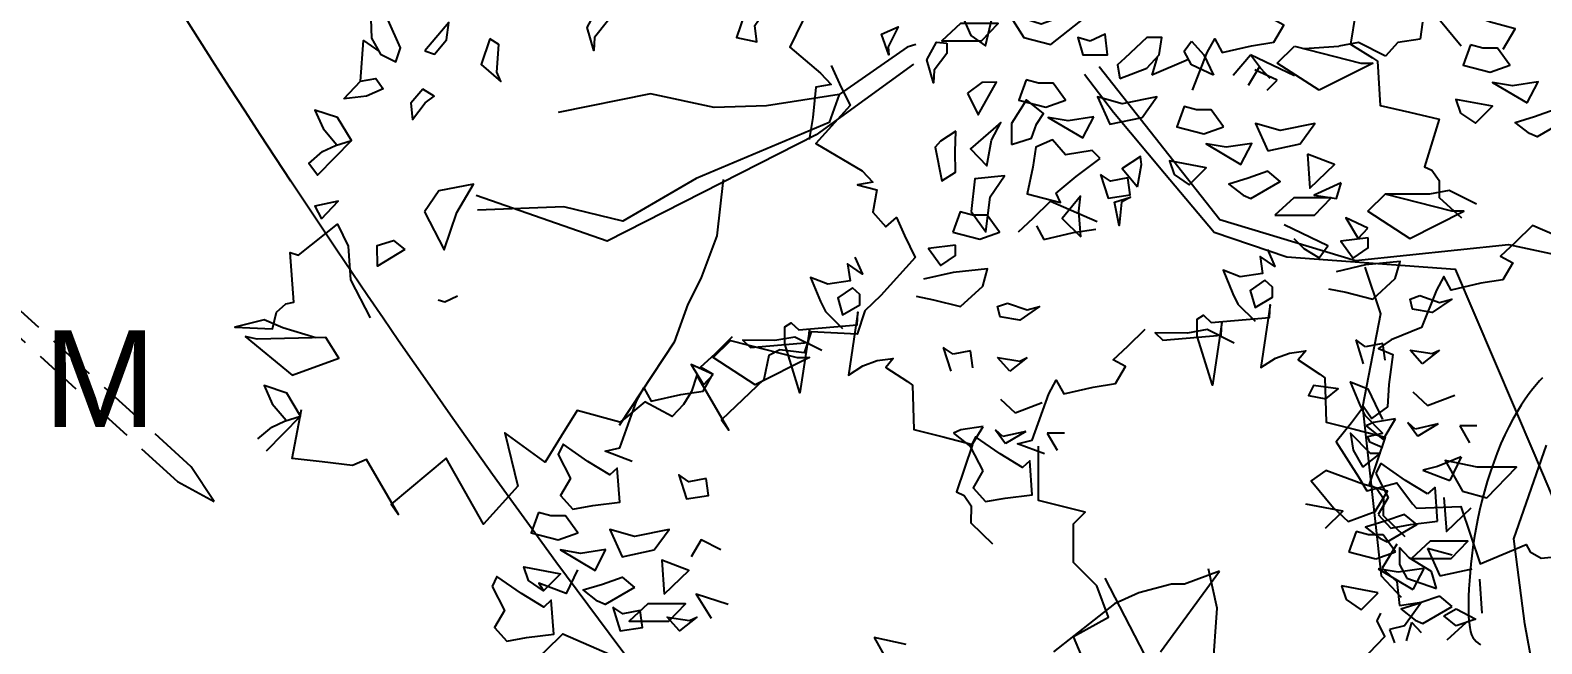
# Model space of a CAD drawing. Header units: metres. Extents: x 10 to 239, y 2 to 253.
# Drawn here: x 90.66 to 98.13, y 104.21 to 107.24 of the extents above; entities that cross this region are included whole.
import ezdxf

# ---------------------------------------------------------------- set-up
doc = ezdxf.new("R2010")
doc.units = ezdxf.units.M
doc.header["$MEASUREMENT"] = 0
doc.linetypes.add('ACAD_ISO02W100', pattern=[15, 12, -3])
for name, color, linetype in [('-nombres', 253, 'Continuous'), ('1', 7, 'Continuous'), ('1gris', 254, 'Continuous'), ('cot200', 9, 'Continuous')]:
    doc.layers.add(name, color=color, linetype=linetype)
doc.layers.add('bloques ARBOLES', color=7, linetype='Continuous', true_color=0xb8d897)
doc.styles.add('Annotative', font='arial.ttf')

# ---------------------------------------------------------------- blocks, each defined once
blk = doc.blocks.new('ARBOL22')
for points in [[(-0.7674, -0.0338), (-0.684, 0.0583), (-0.7099, 0.1113), (-0.7128, -0.0143), (-0.6812, -0.0501), (-0.6559, -0.027), (-0.636, -0.0716), (-0.61, -0.1246), (-0.656, -0.22), (-0.5811, -0.283), (-0.5555, -0.3106), (-0.5926, -0.3171), (-0.5997, -0.3904), (-0.6091, -0.4443)], [(0.3224, -0.3238), (0.3583, -0.2327), (0.3762, -0.1996), (0.3942, -0.2327), (0.466, -0.2161), (0.52, -0.2078), (0.5439, -0.1665), (0.5139, -0.1499), (0.5498, -0.1167), (0.5918, -0.0752), (0.682, -0.1209), (0.7179, -0.1376), (0.706, -0.212), (0.7599, -0.2453), (0.7719, -0.2535), (0.7778, -0.3612), (0.8496, -0.3777), (0.9216, -0.3943), (0.8855, -0.5103), (0.9037, -0.5185), (0.9216, -0.5434), (0.9216, -0.5847), (0.9755, -0.6345)], [(1.0766, -0.2249), (1.1065, -0.1754), (1.0466, -0.1587), (0.9568, -0.1256), (0.9209, -0.1505), (0.9748, -0.2167)], [(0.8813, -0.1589), (0.8752, -0.2003)], [(-1.6986, -0.3025), (-1.6916, -0.2037), (-1.6541, -0.2296)], [(-0.3497, -0.2135), (-0.3706, -0.2193), (-0.5363, -0.3345), (-0.5603, -0.4025), (-0.8832, -0.5386), (-1.0617, -0.6423), (-1.205, -0.6077), (-1.4148, -0.6158)], [(0.3017, -0.2296), (0.3196, -0.2048)], [(0.3196, -0.2048), (0.3496, -0.2379)], [(0.5279, -0.2582), (0.5699, -0.2169)], [(0.5699, -0.2169), (0.7316, -0.2582)], [(0.5938, -0.223), (0.6776, -0.2169)], [(0.7255, -0.2085), (0.6776, -0.2169)], [(0.7914, -0.2416), (0.7255, -0.2085)], [(0.8214, -0.2085), (0.7914, -0.2416)], [(0.8752, -0.2003), (0.8214, -0.2085)], [(0.2364, -0.2438), (0.2238, -0.2876)], [(0.3125, -0.2497), (0.2238, -0.2876)], [(0.3196, -0.2627), (0.3017, -0.2296)], [(0.3496, -0.2379), (0.3735, -0.2876)], [(0.4214, -0.2876), (0.4634, -0.2379)], [(0.5698, -0.2894), (0.4634, -0.2379)], [(0.4873, -0.271), (0.4634, -0.2379)], [(-0.5551, -0.2641), (-0.5351, -0.3087), (-0.5092, -0.3617), (-0.5926, -0.4537), (-0.4803, -0.5201), (-0.4546, -0.5477), (-0.4917, -0.5541), (-0.4445, -0.5667), (-0.454, -0.6206), (-0.4224, -0.6564), (-0.3971, -0.6333), (-0.3771, -0.6778), (-0.3511, -0.7309), (-0.4345, -0.8229), (-0.4734, -0.8604), (-0.4925, -0.9173), (-0.6041, -0.9112), (-0.6213, -0.9624), (-0.68, -0.9552), (-0.7071, -0.9687), (-0.7193, -1.0275), (-0.8221, -1.1255), (-0.8043, -1.1506), (-0.8817, -1.017), (-0.8951, -1.0568), (-0.9143, -1.0882), (-0.9415, -1.117), (-1.0083, -1.082), (-1.057, -1.1225), (-1.0686, -1.1313), (-1.1726, -1.1026), (-1.2111, -1.1654), (-1.2498, -1.2283), (-1.3483, -1.1572), (-1.3165, -1.287), (-1.3999, -1.379), (-1.491, -1.2187), (-1.6242, -1.3301), (-1.6064, -1.3552), (-1.6838, -1.2216), (-1.7184, -1.2364), (-1.7915, -1.2279), (-1.8649, -1.2192), (-1.8417, -1.1)], [(-0.3553, -0.2607), (-0.5919, -0.433), (-1.0999, -0.6914), (-1.4181, -0.5798)], [(0.0601, -0.2856), (0.1301, -0.3773), (0.2543, -0.5256), (0.3747, -0.669), (0.5514, -0.7291), (0.9606, -0.7594), (1.1512, -1.2067), (1.2148, -1.3558), (1.3427, -1.5344)], [(0.0955, -0.2667), (0.3885, -0.6389), (0.7185, -0.7382), (1.0902, -0.6989), (1.7287, -0.836)], [(0.3735, -0.2876), (0.3196, -0.2627)], [(0.4843, -0.2679), (0.4573, -0.3125)], [(0.5279, -0.2996), (0.474, -0.2749)], [(0.5113, -0.2959), (0.4873, -0.271)], [(0.6297, -0.3245), (0.5279, -0.2582)], [(0.7614, -0.2582), (0.6297, -0.3245)], [(0.7316, -0.2582), (0.7614, -0.2582)], [(0.504, -0.3245), (0.5279, -0.2996)], [(-0.5363, -0.3345), (-0.7129, -0.3623), (-0.8393, -0.3665), (-0.9941, -0.3327), (-1.2186, -0.3785)], [(-1.7208, -0.4467), (-1.8036, -0.5311), (-1.8243, -0.5023), (-1.791, -0.4736), (-1.7598, -0.4588), (-1.7208, -0.4467), (-1.7546, -0.391), (-1.8095, -0.3726), (-1.7896, -0.4171), (-1.7559, -0.457)], [(-0.8176, -0.541), (-0.8334, -0.6781), (-0.8722, -0.7816), (-0.9038, -0.844), (-0.9365, -0.9367), (-1.0706, -1.1395)], [(1.0118, -0.6015), (0.9459, -0.5684), (0.898, -0.5768), (0.7903, -0.5768), (0.7483, -0.6181), (0.8501, -0.6844), (0.9818, -0.6181), (0.952, -0.6181), (0.7903, -0.5768)], [(-0.1007, -0.6685), (-0.0648, -0.6354), (-0.0228, -0.5938), (0.0911, -0.6436)], [(-1.8073, -0.9263), (-1.8876, -0.9015), (-1.9325, -0.8825), (-2.0041, -0.9), (-1.9124, -0.9039), (-1.9031, -0.8636), (-1.88, -0.8434), (-1.8605, -0.8395), (-1.8696, -0.7184), (-1.8495, -0.7256), (-1.7543, -0.6502), (-1.7285, -0.7032), (-1.7228, -0.7854), (-1.6751, -0.8774)], [(-0.0565, -0.654), (-0.0385, -0.6871)], [(0.5686, -0.6844), (0.5926, -0.7092), (0.6304, -0.7316), (0.6511, -0.7028), (0.5447, -0.6513)], [(1.2621, -0.7025), (1.1483, -0.6528), (1.1063, -0.6943), (1.0704, -0.7274), (1.1003, -0.744), (1.0765, -0.7854), (1.0224, -0.7936), (0.9506, -0.8102), (0.9327, -0.7771), (0.9147, -0.8102), (0.8788, -0.9013), (0.8053, -0.9308), (0.7741, -0.9519), (0.8088, -0.9666), (0.7992, -1.0396), (0.7963, -1.0942), (0.7574, -1.122), (0.738, -1.0938), (0.7085, -1.1327), (0.6713, -1.1786), (0.7255, -1.2638), (0.7455, -1.2979), (0.8185, -1.2789), (0.8568, -1.3293), (0.8662, -1.3404), (0.974, -1.3359), (0.9973, -1.4058), (1.0209, -1.4758), (1.1328, -1.4286), (1.1427, -1.4459), (1.1692, -1.4613), (1.2104, -1.4573)], [(-0.0385, -0.6871), (0.0333, -0.6705)], [(0.0333, -0.6705), (0.0873, -0.6623)], [(-0.4976, -0.7297), (-0.4796, -0.7711), (-0.5155, -0.7462), (-0.5096, -0.7877), (-0.5634, -0.796), (-0.6053, -0.7795), (-0.5814, -0.8375), (-0.5694, -0.8622), (-0.5275, -0.9037)], [(0.5044, -0.7116), (0.5223, -0.753), (0.4864, -0.7281), (0.4923, -0.7696), (0.4385, -0.7779), (0.3966, -0.7614), (0.4205, -0.8194), (0.4326, -0.8441), (0.4744, -0.8856)], [(-0.3491, -0.825), (-0.3071, -0.8334), (-0.2412, -0.8499), (-0.1873, -0.8003), (-0.1753, -0.7588), (-0.2591, -0.767), (-0.331, -0.7837)], [(0.6528, -0.8069), (0.6948, -0.8153), (0.7607, -0.8318), (0.8146, -0.7822), (0.8266, -0.7407), (0.7428, -0.7489), (0.671, -0.7656)], [(0.741, -0.7545), (0.7789, -0.8679), (0.7354, -1.0938), (0.7809, -1.5045), (0.829, -1.5566)], [(-1.51, -0.8334), (-1.4942, -0.8387), (-1.4632, -0.8239)], [(-0.5781, -0.9573), (-0.644, -0.9242), (-0.6919, -0.9326), (-0.7702, -0.9321), (-0.7516, -0.9498), (-0.6101, -0.9375), (-0.6083, -0.9068), (-0.6314, -1.0595), (-0.6683, -0.9405), (-0.6683, -0.8992), (-0.6525, -0.8894), (-0.6339, -0.907), (-0.4924, -0.8947), (-0.4906, -0.864), (-0.5137, -1.0167), (-0.4783, -0.994), (-0.4437, -0.9815), (-0.4045, -0.976), (-0.423, -0.998), (-0.37, -1.0326), (-0.3582, -1.0411), (-0.3548, -1.1489), (-0.2834, -1.1671), (-0.2118, -1.1854), (-0.2507, -1.3005), (-0.2327, -1.3092), (-0.2154, -1.3344), (-0.2164, -1.3758), (-0.1637, -1.4268)], [(0.4238, -0.9392), (0.3579, -0.9061), (0.31, -0.9145), (0.2317, -0.914), (0.2503, -0.9317), (0.3918, -0.9194), (0.3936, -0.8887), (0.3706, -1.0414), (0.3336, -0.9224), (0.3336, -0.8811), (0.3494, -0.8713), (0.368, -0.8889), (0.5095, -0.8766), (0.5113, -0.8459), (0.4883, -0.9986), (0.5236, -0.9759), (0.5583, -0.9634), (0.5975, -0.958), (0.5789, -0.9799), (0.6319, -1.0145), (0.6438, -1.023), (0.6471, -1.1308), (0.7185, -1.149), (0.7901, -1.1673), (0.7513, -1.2824), (0.7692, -1.2911), (0.7865, -1.3163), (0.7856, -1.3577), (0.8382, -1.4087)], [(-0.0369, -1.2083), (-0.1028, -1.1835), (-0.0669, -1.1751), (-0.0264, -1.0623), (-0.0085, -1.0292), (0.0095, -1.0623), (0.0813, -1.0457), (0.1353, -1.0375), (0.1592, -0.9961), (0.1292, -0.9795), (0.1651, -0.9464), (0.2071, -0.9049)], [(-1.0389, -1.2264), (-1.1048, -1.2016), (-1.0689, -1.1932), (-1.0283, -1.0804), (-1.0104, -1.0473), (-0.9924, -1.0804), (-0.9206, -1.0638), (-0.8666, -1.0556), (-0.8427, -1.0142), (-0.8727, -0.9976), (-0.8368, -0.9645), (-0.7948, -0.923)], [(-0.2832, -0.9494), (-0.2651, -1.0073)], [(-0.2591, -0.9658), (-0.2832, -0.9494)], [(0.7428, -0.9477), (0.7187, -0.9313)], [(0.7187, -0.9313), (0.7369, -0.9892)], [(0.7848, -0.9395), (0.7428, -0.9477)], [(0.7907, -0.9808), (0.7848, -0.9395)], [(-0.2171, -0.9576), (-0.2591, -0.9658)], [(-0.2112, -0.9989), (-0.2171, -0.9576)], [(-0.1214, -1.0073), (-0.1513, -0.9742)], [(-0.1513, -0.9742), (-0.0974, -0.9825)], [(-0.0794, -0.9742), (-0.1214, -1.0073)], [(-0.0974, -0.9825), (-0.0794, -0.9742)], [(0.8507, -0.9561), (0.9045, -0.9644)], [(0.8805, -0.9892), (0.8507, -0.9561)], [(0.9225, -0.9561), (0.8805, -0.9892)], [(0.9045, -0.9644), (0.9225, -0.9561)], [(-1.927, -1.2008), (-1.8443, -1.1164), (-1.8781, -1.0607), (-1.933, -1.0422), (-1.9131, -1.0868), (-1.8794, -1.1266)], [(0.7847, -1.1931), (0.7532, -1.1793), (0.7483, -1.1658), (0.7842, -1.1575), (0.7424, -1.116), (0.7303, -1.0913), (0.7065, -1.0333), (0.7483, -1.0498), (0.7842, -1.1244)], [(0.8576, -1.0571), (0.8935, -1.0902)], [(-0.1444, -1.0752), (-0.1084, -1.1083)], [(-0.1084, -1.1083), (-0.0426, -1.0834)], [(0.8935, -1.0902), (0.9594, -1.0653)], [(-1.9478, -1.1719), (-1.9145, -1.1433), (-1.8833, -1.1285), (-1.8443, -1.1164)], [(0.7617, -1.1317), (0.7438, -1.1399)], [(0.8157, -1.1233), (0.7617, -1.1317)], [(0.7858, -1.173), (0.8157, -1.1233)], [(0.8455, -1.1317), (0.8696, -1.1648)], [(0.8635, -1.1481), (0.8455, -1.1317)], [(0.9192, -1.1355), (0.8635, -1.1481)], [(0.9192, -1.1355), (0.8696, -1.1648)], [(-0.2402, -1.1498), (-0.2582, -1.158)], [(-0.2582, -1.158), (-0.2162, -1.1911)], [(-0.1862, -1.1414), (-0.2402, -1.1498)], [(-0.2162, -1.1911), (-0.1862, -1.1414)], [(-0.1384, -1.1662), (-0.1564, -1.1498)], [(-0.1564, -1.1498), (-0.1323, -1.1829)], [(-0.0828, -1.1536), (-0.1384, -1.1662)], [(-0.0828, -1.1536), (-0.1323, -1.1829)], [(0.0115, -1.158), (-0.0305, -1.158)], [(-0.0305, -1.158), (-0.0067, -1.1993)], [(0.7438, -1.1399), (0.7858, -1.173)], [(1.0134, -1.1399), (0.9714, -1.1399)], [(0.9714, -1.1399), (0.9953, -1.1812)], [(-0.373, -2.0299), (-0.184, -2.011), (-0.1934, -2.0393), (-0.0611, -1.9259), (-0.0611, -1.8598), (-0.0422, -1.8315), (0.0334, -1.8126), (0.0807, -1.7653), (0.0334, -1.652), (0.1185, -1.6047), (0.0901, -1.5292), (0.0334, -1.4725), (0.0334, -1.378), (0.0618, -1.3497), (-0.0516, -1.3213), (-0.0516, -1.1891)], [(0.7797, -1.231), (0.7678, -1.2559)], [(0.8396, -1.2725), (0.7797, -1.231)], [(0.9175, -1.2392), (0.8816, -1.2476)], [(0.8816, -1.2476), (0.9475, -1.2725)], [(0.9748, -1.2155), (0.9175, -1.2392)], [(0.9748, -1.2155), (0.9475, -1.2725)], [(0.7678, -1.2559), (0.7976, -1.3138)], [(0.8935, -1.3056), (0.8396, -1.2725)], [(0.7976, -1.3138), (0.7737, -1.3552)], [(0.9114, -1.289), (0.8935, -1.3056)], [(0.9175, -1.3718), (0.9114, -1.289)], [(0.9332, -1.314), (0.9391, -1.3969), (0.9991, -1.3389)], [(0.6456, -1.3885), (0.6876, -1.3471), (0.5979, -1.3305)], [(0.7737, -1.3552), (0.8037, -1.3885)], [(0.8037, -1.3885), (0.8516, -1.3801)], [(0.8516, -1.3801), (0.9175, -1.3718)], [(-0.8233, -1.4417), (-0.8712, -1.4168), (-0.8952, -1.4583)], [(0.7199, -1.3967), (0.7019, -1.4464)], [(0.7498, -1.4049), (0.7199, -1.3967)], [(0.7858, -1.4049), (0.7498, -1.4049)], [(0.8189, -1.4277), (0.783, -1.4856)], [(0.8157, -1.4464), (0.7858, -1.4049)], [(0.7019, -1.4464), (0.7678, -1.4629)], [(0.7678, -1.4629), (0.8157, -1.4464)], [(0.8489, -1.4608), (0.8248, -1.4359)], [(0.8248, -1.4359), (0.8248, -1.4774)], [(0.9028, -1.4939), (0.8489, -1.4608)], [(0.9534, -1.4547), (0.8935, -1.438)], [(0.8935, -1.438), (0.9235, -1.5044)], [(-1.172, -1.4903), (-1.1994, -1.5473), (-1.2653, -1.5224), (-1.2546, -1.541), (-1.2905, -1.5163), (-1.3024, -1.483), (-1.2126, -1.4997), (-1.2546, -1.541)], [(0.7737, -1.4878), (0.8576, -1.5375)], [(0.8217, -1.496), (0.7737, -1.4878)], [(0.783, -1.4856), (0.8189, -1.5187)], [(0.8839, -1.4865), (0.8217, -1.496)], [(0.8248, -1.4774), (0.8428, -1.5105)], [(0.8839, -1.4865), (0.8576, -1.5375)], [(0.9148, -1.5354), (0.9028, -1.4939)], [(0.9235, -1.5044), (1.0014, -1.4878)], [(0.109, -1.5103), (0.2413, -1.7653), (0.2791, -1.7748), (0.3453, -1.7276), (0.3453, -1.8598), (0.3736, -1.8976), (0.5627, -1.8031), (0.5627, -1.8882), (0.7895, -1.652), (0.7706, -1.6142), (0.78, -1.5953)], [(0.684, -1.5291), (0.6958, -1.5624)], [(0.7737, -1.5457), (0.684, -1.5291)], [(0.8189, -1.5187), (0.8248, -1.5767)], [(0.8428, -1.5105), (0.9148, -1.5354)], [(1.0193, -1.5126), (1.0252, -1.5955)], [(-0.8053, -1.5743), (-0.8832, -1.5494), (-0.8473, -1.6074)], [(0.6958, -1.5624), (0.7317, -1.5871)], [(0.7317, -1.5871), (0.7737, -1.5457)], [(0.8248, -1.5767), (0.8787, -1.5685)], [(0.8284, -1.5851), (0.8755, -1.5706)], [(0.8787, -1.5685), (0.8369, -1.6265)], [(0.9235, -1.554), (0.8755, -1.5706)], [(0.8816, -1.6204), (0.9534, -1.5789)], [(0.9534, -1.5789), (0.9235, -1.554)], [(0.8284, -1.5851), (0.8635, -1.612)], [(0.8635, -1.612), (0.8816, -1.6204)], [(0.9327, -1.6016), (0.9627, -1.5849)], [(0.9627, -1.6265), (0.9327, -1.6016)], [(0.9627, -1.5849), (1.0106, -1.6098)], [(1.0106, -1.6098), (0.9627, -1.6265)], [(-1.2854, -1.72), (-1.2495, -1.6869), (-1.2075, -1.6454), (-1.0937, -1.6951)], [(0.8369, -1.6265), (0.801, -1.6347)], [(0.801, -1.6347), (0.8128, -1.6678)], [(0.842, -1.6627), (0.8548, -1.6181)], [(0.8787, -1.6429), (0.8548, -1.6181)], [(0.9859, -1.6189), (0.9403, -1.661)], [(-0.3729, -1.6715), (-0.4508, -1.6548)], [(-0.4508, -1.6548), (-0.4088, -1.7294)]]:
    blk.add_lwpolyline(points)
for points in [[(-0.1878, -0.0304), (-0.2091, -0.0675), (-0.2457, -0.1247), (-0.2159, -0.1916), (-0.1804, -0.2162), (-0.1615, -0.1341), (-0.1544, -0.0607), (-0.141, -0.0209)], [(-1.6313, -0.1544), (-1.6413, -0.1321), (-1.6746, -0.1272), (-1.672, -0.1976), (-1.6502, -0.2365), (-1.6129, -0.2555), (-1.6015, -0.2213)], [(-1.0992, -0.1311), (-1.099, -0.1564), (-1.1301, -0.1965), (-1.1317, -0.2276), (-1.1478, -0.1716), (-1.1247, -0.1288)], [(-0.7662, -0.1394), (-0.7853, -0.1962), (-0.7362, -0.2063), (-0.7405, -0.167), (-0.7232, -0.1412)], [(-0.1236, -0.1386), (-0.0877, -0.1965), (-0.0218, -0.213), (0.062, -0.1468), (0.0022, -0.1468), (-0.0457, -0.1634)], [(-1.5427, -0.2285), (-1.5191, -0.2364), (-1.49, -0.2019), (-1.4846, -0.1596)], [(-0.4172, -0.2188), (-0.4151, -0.2384), (-0.4331, -0.1881), (-0.3923, -0.1704)], [(-0.19, -0.2041), (-0.1495, -0.1619), (-0.2409, -0.1619), (-0.2865, -0.2041)], [(-1.3844, -0.1995), (-1.4054, -0.262), (-1.358, -0.3031), (-1.3679, -0.2808), (-1.3627, -0.2131)], [(-0.2744, -0.21), (-0.2742, -0.2352), (-0.3052, -0.2754), (-0.3068, -0.3065), (-0.3229, -0.2505), (-0.2998, -0.2077)], [(0.074, -0.2048), (0.0441, -0.1965), (0.0561, -0.2379), (0.116, -0.2379), (0.1099, -0.1881)], [(0.1458, -0.2959), (0.2117, -0.271), (0.2417, -0.2379), (0.2478, -0.1965), (0.2117, -0.1965), (0.1579, -0.2461), (0.1399, -0.2627)], [(0.9976, -0.2141), (0.9796, -0.2638), (1.0455, -0.2803), (1.0934, -0.2638), (1.0635, -0.2223), (1.0276, -0.2223)], [(-1.7393, -0.3456), (-1.6986, -0.3025), (-1.6615, -0.296), (-1.6436, -0.3209), (-1.6846, -0.3388)], [(-1.5477, -0.3215), (-1.5767, -0.3561), (-1.5725, -0.3954), (-1.5415, -0.3552), (-1.5199, -0.339)], [(-0.2239, -0.3315), (-0.1981, -0.3845), (-0.1538, -0.3047), (-0.1891, -0.3053)], [(-0.0818, -0.2991), (-0.0997, -0.3488), (-0.0338, -0.3653), (0.0141, -0.3488), (-0.0159, -0.3073), (-0.0518, -0.3073)], [(1.1353, -0.3549), (1.1616, -0.3039), (1.0994, -0.3134), (1.0514, -0.3052)], [(-0.1174, -0.4559), (-0.0685, -0.4407), (-0.057, -0.4067), (-0.0397, -0.3809), (-0.0811, -0.348), (-0.1177, -0.4052)], [(0.1997, -0.3902), (0.2356, -0.3404), (0.1518, -0.357), (0.0918, -0.3404), (0.1218, -0.4068)], [(0.3979, -0.4136), (0.3679, -0.3721), (0.332, -0.3721), (0.302, -0.3638), (0.2841, -0.4136), (0.35, -0.43)], [(0.9735, -0.3798), (1.0094, -0.4045), (1.0514, -0.3632), (0.9617, -0.3465)], [(-0.1662, -0.4457), (-0.1432, -0.4029), (-0.217, -0.4666), (-0.177, -0.5078)], [(0.0823, -0.3888), (0.02, -0.3984), (-0.0279, -0.3902), (0.0559, -0.4399)], [(1.2311, -0.3963), (1.1593, -0.4378), (1.1412, -0.4294), (1.1061, -0.4025), (1.1532, -0.388), (1.2012, -0.3714)], [(-0.2529, -0.4238), (-0.2895, -0.4485), (-0.3032, -0.463), (-0.2867, -0.5443), (-0.2536, -0.5238), (-0.2541, -0.473)], [(0.5056, -0.4715), (0.5835, -0.4549), (0.6194, -0.4052), (0.5356, -0.4218), (0.4757, -0.4052)], [(0.0984, -0.4903), (0.0786, -0.4712), (0.0141, -0.481), (-0.0175, -0.4452), (-0.0586, -0.463), (-0.0659, -0.5111), (-0.0791, -0.5762), (0.0014, -0.5968), (-0.0086, -0.5745), (0.0399, -0.534)], [(0.4038, -0.4631), (0.3559, -0.4549), (0.4397, -0.5047), (0.4661, -0.4536)], [(0.189, -0.5588), (0.1982, -0.505), (0.1961, -0.4853), (0.1514, -0.5146)], [(0.278, -0.5295), (0.3139, -0.5542), (0.3559, -0.5129), (0.2661, -0.4963)], [(0.6015, -0.4798), (0.6074, -0.5626), (0.6674, -0.5047)], [(-0.2157, -0.6187), (-0.18, -0.6686), (-0.169, -0.5838), (-0.1342, -0.5323), (-0.2066, -0.5396)], [(0.099, -0.5288), (0.1171, -0.5868), (0.171, -0.5784), (0.1651, -0.5371), (0.1231, -0.5453)], [(0.4457, -0.5791), (0.4638, -0.5875), (0.5356, -0.546), (0.5056, -0.5211), (0.4577, -0.5378), (0.4106, -0.5523)], [(0.6832, -0.5491), (0.6182, -0.5791), (0.672, -0.5875)], [(-1.5431, -0.62), (-1.4954, -0.712), (-1.4649, -0.6211), (-1.4243, -0.5526), (-1.5084, -0.5686)], [(0.0509, -0.6803), (0.0466, -0.6184), (0.0501, -0.5817), (0.0055, -0.6362)], [(0.1502, -0.5962), (0.1445, -0.653), (0.1325, -0.5967), (0.1715, -0.5844)], [(0.5224, -0.6282), (0.6189, -0.6282), (0.6595, -0.586), (0.5681, -0.586)], [(-1.7935, -0.637), (-1.7529, -0.5938), (-1.8094, -0.6065)], [(-0.2602, -0.6697), (-0.1943, -0.6861), (-0.1464, -0.6697), (-0.1764, -0.6282), (-0.2123, -0.6282), (-0.2423, -0.6199)], [(0.7483, -0.6595), (0.6944, -0.6348), (0.7244, -0.6844)], [(-1.5913, -0.7114), (-1.6575, -0.7522), (-1.6579, -0.7015), (-1.6189, -0.6894)], [(0.7487, -0.6827), (0.6828, -0.691), (0.7128, -0.7325), (0.7487, -0.7076)], [(-0.2532, -0.7008), (-0.3191, -0.7091), (-0.2891, -0.7506), (-0.2532, -0.7257)], [(-0.5035, -0.8042), (-0.5394, -0.8291), (-0.5275, -0.8706), (-0.4855, -0.8457), (-0.4855, -0.8208)], [(0.4984, -0.7861), (0.4625, -0.811), (0.4744, -0.8525), (0.5164, -0.8276), (0.5164, -0.8027)], [(-0.1274, -0.8417), (-0.0794, -0.8583), (-0.0495, -0.8499), (-0.0974, -0.883), (-0.1453, -0.8748), (-0.1513, -0.8499)], [(0.8745, -0.8236), (0.9225, -0.8402), (0.9525, -0.8318), (0.9045, -0.8649), (0.8566, -0.8567), (0.8507, -0.8318)], [(-1.9786, -0.9229), (-1.8651, -1.0171), (-1.7511, -0.9755), (-1.7827, -0.9257), (-1.9496, -0.9296)], [(-0.6379, -0.9739), (-0.6081, -0.9739), (-0.7399, -1.0401), (-0.8417, -0.9739), (-0.7997, -0.9326)], [(-0.8417, -1.0153), (-0.8955, -0.9906), (-0.8655, -1.0401)], [(0.6465, -1.0747), (0.6765, -1.0498), (0.6165, -1.0416), (0.6045, -1.0664)], [(-0.1868, -1.2497), (-0.2107, -1.291), (-0.1807, -1.3243), (-0.1328, -1.3159), (-0.0669, -1.3076), (-0.073, -1.2248), (-0.091, -1.2414), (-0.1448, -1.2083), (-0.2048, -1.1668), (-0.2166, -1.1917)], [(0.7363, -1.2404), (0.7783, -1.2073), (0.7544, -1.2073), (0.7065, -1.1575), (0.7124, -1.1989)], [(-1.1888, -1.2678), (-1.2126, -1.3091), (-1.1827, -1.3424), (-1.1347, -1.334), (-1.0689, -1.3257), (-1.0749, -1.2429), (-1.0929, -1.2595), (-1.1468, -1.2264), (-1.2067, -1.1849), (-1.2186, -1.2098)], [(0.9779, -1.2988), (1.0377, -1.3153), (1.1096, -1.2408), (1.0138, -1.2408), (0.9359, -1.2242)], [(-0.8592, -1.2678), (-0.9012, -1.276), (-0.9252, -1.2595), (-0.9071, -1.3175), (-0.8532, -1.3091)], [(0.6645, -1.3397), (0.7004, -1.3728), (0.7662, -1.3479), (0.7962, -1.2984), (0.7363, -1.2817), (0.6465, -1.2486), (0.6106, -1.2735)], [(-1.2665, -1.3506), (-1.2845, -1.4004), (-1.2186, -1.4168), (-1.1706, -1.4004), (-1.2006, -1.3588), (-1.2365, -1.3588)], [(0.7774, -1.4133), (0.7955, -1.4217), (0.8673, -1.3802), (0.8373, -1.3553), (0.7894, -1.372), (0.7423, -1.3865)], [(-0.985, -1.4417), (-0.9491, -1.392), (-1.0329, -1.4086), (-1.0929, -1.392), (-1.0629, -1.4583)], [(0.9507, -1.4624), (0.9912, -1.4202), (0.8998, -1.4202), (0.8541, -1.4624)], [(-1.1025, -1.4404), (-1.1647, -1.4499), (-1.2126, -1.4417), (-1.1288, -1.4914)], [(-0.9611, -1.5494), (-0.9012, -1.4914), (-0.9671, -1.4666)], [(-1.3791, -1.5306), (-1.3493, -1.5886), (-1.3731, -1.63), (-1.3432, -1.6632), (-1.2952, -1.6548), (-1.2294, -1.6466), (-1.2355, -1.5637), (-1.2534, -1.5804), (-1.3073, -1.5473), (-1.3672, -1.5058)], [(-1.0329, -1.5328), (-1.1048, -1.5743), (-1.1229, -1.5659), (-1.158, -1.539), (-1.1109, -1.5245), (-1.0629, -1.5079)], [(-0.9496, -1.615), (-0.9091, -1.5728), (-1.0005, -1.5728), (-1.0461, -1.615)], [(-1.0857, -1.5804), (-1.0676, -1.6384), (-1.0138, -1.63), (-1.0197, -1.5886), (-1.0617, -1.5969)], [(-0.8999, -1.6135), (-0.882, -1.6053), (-0.924, -1.6384), (-0.9538, -1.6053)]]:
    blk.add_lwpolyline(points, close=True)
blk = doc.blocks.new('A$C6F4E7DED')
for p, q in [((1111.6, 2071.3), (1034.6, 2176.8)), ((1034.6, 2176.8), (1080.2, 2159.7)), ((1037.5, 2128.3), (1048.9, 2179.6)), ((1080.2, 2159.7), (1097.4, 2159.7)), ((1097.4, 2159.7), (1140.1, 2148.3)), ((1140.1, 2148.3), (1171.5, 2134)), ((1171.5, 2134), (1251.4, 2071.3)), ((1043.2, 2048.5), (1037.5, 2128.3)), ((1895.7, 1733.3), (1899.5, 1729.3)), ((1899.5, 1729.3), (1903.6, 1724.6)), ((1903.6, 1724.6), (1908.1, 1719)), ((1908.1, 1719), (1912.9, 1712.6)), ((1912.9, 1712.6), (1918.1, 1705.4)), ((1918.1, 1705.4), (1923.4, 1697.4)), ((1923.4, 1697.4), (1928.8, 1688.7)), ((1928.8, 1688.7), (1934.3, 1679.3)), ((1934.3, 1679.3), (1939.7, 1669.3)), ((1939.7, 1669.3), (1945, 1658.5)), ((1945, 1658.5), (1950, 1647.2)), ((1933.1, 1522.7), (1890.3, 1645.2)), ((1950, 1647.2), (1954.8, 1635.4)), ((1954.8, 1635.4), (1959.4, 1623.1)), ((1959.4, 1623.1), (1963.7, 1610.6)), ((1963.7, 1610.6), (1967.7, 1597.9)), ((1967.7, 1597.9), (1971.4, 1585.1)), ((1971.4, 1585.1), (1974.7, 1572.3)), ((1974.7, 1572.3), (1977.8, 1559.8)), ((1977.8, 1559.8), (1980.4, 1547.4)), ((1980.4, 1547.4), (1982.8, 1535.3)), ((1918.8, 1411.6), (1933.1, 1522.7)), ((1982.8, 1535.3), (1984.8, 1523.5)), ((1984.8, 1523.5), (1986.5, 1512)), ((1986.5, 1512), (1988, 1500.6)), ((1988, 1500.6), (1989.3, 1489.6)), ((1989.3, 1489.6), (1990.3, 1478.7)), ((1990.3, 1478.7), (1991.1, 1468.1)), ((1991.1, 1468.1), (1991.7, 1457.7)), ((1991.7, 1457.7), (1992.1, 1447.7)), ((1992.1, 1447.7), (1992.3, 1438.1)), ((1992.3, 1429.1), (1992.1, 1420.9)), ((1992.3, 1438.1), (1992.3, 1429.1)), ((1896, 1289), (1918.8, 1411.6)), ((1989.6, 1401.6), (1988.2, 1397.3)), ((1990.7, 1407), (1989.6, 1401.6)), ((1991.5, 1413.4), (1990.7, 1407)), ((1992.1, 1420.9), (1991.5, 1413.4)), ((1979.6, 1386.7), (1976.6, 1384.2)), ((1982.2, 1388.9), (1979.6, 1386.7)), ((1984.5, 1391.3), (1982.2, 1388.9)), ((1986.5, 1394), (1984.5, 1391.3)), ((1988.2, 1397.3), (1986.5, 1394))]:
    blk.add_line(p, q)
blk = doc.blocks.new('asddsd')
at = {"layer": 'bloques ARBOLES'}
for name, p, xscale, yscale, zscale in [('ARBOL22', (77.3603, 23.7979), 2.033276188942182, 2.033276188942182, 2.033276188942182), ('A$C6F4E7DED', (86.9152, 15.161, 1.2423), -0.00378276582045174, 0.00378276582045174, 0.00378276582045174), ('A$C6F4E7DED', (82.0625, 12.5276, 1.2423), -0.00378276582045174, 0.00378276582045174, 0.00378276582045174)]:
    blk.add_blockref(name, p, dxfattribs=dict(at, xscale=xscale, yscale=yscale, zscale=zscale))

msp = doc.modelspace()

# ---------------------------------------------------------------- linework, layer by layer
at = {"layer": '1gris', "linetype": 'ACAD_ISO02W100', "ltscale": 0.02}
msp.add_lwpolyline([(88.83637, 107.10542), (88.95572, 107.23603), (91.39192, 105.01007), (91.5733, 104.91207), (91.45938, 105.08389), (89.02317, 107.30986), (89.15222, 107.45109), (88.7831, 107.78836), (88.44583, 107.41924), (88.76637, 107.12635)], dxfattribs=at)
at = {"layer": 'cot200'}
for points, knots in [([(105.215, 94.15308), (103.35097, 95.09118), (101.57786, 96.23546), (99.89572, 97.58602), (97.25145, 99.70905), (94.83198, 102.34183), (92.63749, 105.48477), (90.99309, 107.83988), (89.47502, 110.48144), (88.08409, 113.4714)], [0.35931703, 0.35931703, 0.35931703, 0.35931703, 0.44907386, 0.44907386, 0.44907386, 0.59016871, 0.59016871, 0.59016871, 0.69589545, 0.69589545, 0.69589545, 0.69589545]), ([(83.57738, 109.55945), (85.43068, 104.5297), (87.62816, 99.61053), (89.90867, 95.3384), (92.3573, 90.75133), (94.90166, 86.91023), (97.54056, 83.80593)], [0.53209812, 0.53209812, 0.53209812, 0.53209812, 0.8873596, 0.8873596, 0.8873596, 1.26881168, 1.26881168, 1.26881168, 1.26881168])]:
    msp.add_open_spline(points, degree=3, knots=knots, dxfattribs=at)

# ---------------------------------------------------------------- block references
at = {"layer": '1', "lineweight": 0}
msp.add_blockref('asddsd', (18.38943, 83.80593), dxfattribs=at)

# ---------------------------------------------------------------- texts
at = {"layer": '-nombres', "style": 'Annotative'}
msp.add_text('M', height=0.4779, dxfattribs=at).set_placement((90.73006, 105.27987))

doc.saveas('drawing.dxf')
